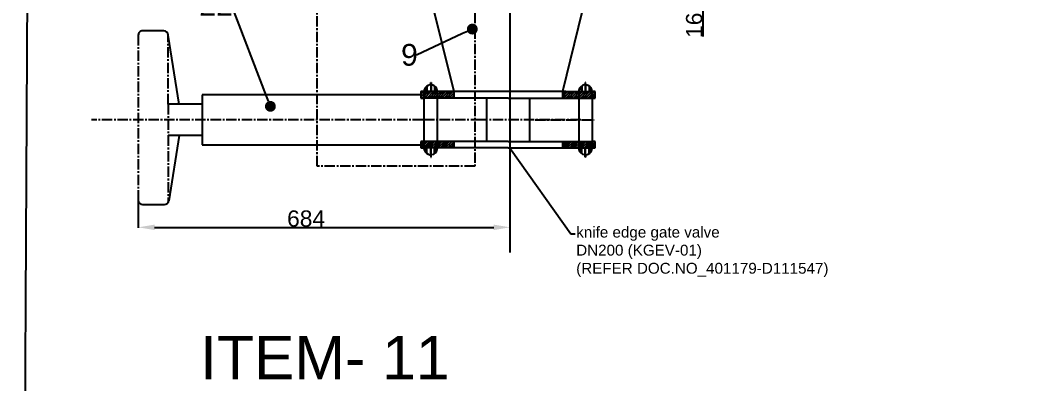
# Model space of a CAD drawing. Header units: millimetres. Extents: x 26210 to 45551, y 4625 to 8601.
# Drawn here: x 26210 to 28053, y 6567 to 7238 of the extents above; entities that cross this region are included whole.
import ezdxf
from ezdxf import colors
from ezdxf.entities.mleader import LeaderData, LeaderLine
from ezdxf.math import Vec2, Vec3

# ---------------------------------------------------------------- set-up
doc = ezdxf.new("R2010")
doc.units = ezdxf.units.MM
doc.linetypes.add('CENTER2', pattern=[28.575, 19.05, -3.175, 3.175, -3.175])
doc.styles.get("Standard").update_dxf_attribs({"font": 'arial.ttf'})
doc.dimstyles.new('ISO-25', dxfattribs={"dimtxt": 2.5, "dimasz": 2.5, "dimexe": 1.25, "dimexo": 0.625, "dimtad": 1, "dimdsep": 46, "dimtxsty": 'Standard', "dimcen": 2.5, "dimadec": 0, "dimazin": 0, "dimtfac": 1, "dimtmove": 0, "dimatfit": 3, "dimfxl": 1, "dimarcsym": 0})

# ---------------------------------------------------------------- blocks, each defined once
blk = doc.blocks.new('*U190')
at = {"color": 0, "linetype": 'CENTER2', "lineweight": -3, "transparency": 16777216}
blk.add_line((95.3, 0), (-95.3, 0), dxfattribs=at)
blk = doc.blocks.new('*U191')
at = {"color": 0, "linetype": 'CENTER2', "lineweight": -3, "transparency": 16777216}
blk.add_line((54.3, 0), (-54.3, 0), dxfattribs=at)
blk = doc.blocks.new('*U192')
at = {"color": 0, "linetype": 'CENTER2', "lineweight": -3, "transparency": 16777216}
blk.add_line((-54.3, 0), (54.3, 0), dxfattribs=at)
blk = doc.blocks.new('_Dot')
at = {"color": 0, "linetype": 'ByBlock', "lineweight": -2}
blk.add_line((-0.5, 0), (-1, 0), dxfattribs=at)
at = {"color": 0, "linetype": 'ByBlock', "lineweight": -3, "const_width": 0.5}
blk.add_lwpolyline([(-0.25, 0, 1), (0.25, 0, 1)], format="xyb", close=True, dxfattribs=at)
blk = doc.blocks.new('*U206')
at = {"color": 0, "linetype": 'CENTER2', "lineweight": -3, "transparency": 16777216}
blk.add_line((204.9, 0), (-405.1, 0), dxfattribs=at)
blk = doc.blocks.new('*D209')
at = {"color": 0, "lineweight": -2, "transparency": 16777216}
for p, q in [((27466.3, 7355), (27466.3, 7385)), ((27392.3, 7325), (27467.5, 7325)), ((27466.3, 7325), (27466.3, 7309)), ((27392.3, 7309), (27467.5, 7309)), ((27466.3, 7279), (27466.3, 7207.6))]:
    blk.add_line(p, q, dxfattribs=at)
at = {"color": 0, "lineweight": -3, "transparency": 16777216}
for points in [[(27461.3, 7355), (27471.3, 7355), (27466.3, 7325)], [(27461.3, 7279), (27471.3, 7279), (27466.3, 7309)]]:
    blk.add_solid(points, dxfattribs=at)
at = {"layer": 'Defpoints', "color": 0, "lineweight": -3, "transparency": 16777216}
for p in [(27391.7, 7325), (27391.7, 7309), (27466.3, 7309)]:
    blk.add_point(p, dxfattribs=at)
at = {"color": 0, "transparency": 16777216, "insert": (27450.3, 7228.3), "char_height": 30, "attachment_point": 5, "rotation": 90}
blk.add_mtext('16', dxfattribs=at)
blk = doc.blocks.new('*D212')
at = {"color": 0, "lineweight": -2, "transparency": 16777216}
for p, q in [((26427.2, 6905.4), (26427.2, 6854.7)), ((27111.2, 6905.4), (27111.2, 6854.7)), ((26457.2, 6855.9), (27081.2, 6855.9))]:
    blk.add_line(p, q, dxfattribs=at)
at = {"color": 0, "lineweight": -3, "transparency": 16777216}
for points in [[(26457.2, 6860.9), (26457.2, 6850.9), (26427.2, 6855.9)], [(27081.2, 6860.9), (27081.2, 6850.9), (27111.2, 6855.9)]]:
    blk.add_solid(points, dxfattribs=at)
at = {"layer": 'Defpoints', "color": 0, "lineweight": -3, "transparency": 16777216}
for p in [(26427.2, 6906), (27111.2, 6906), (27111.2, 6855.9)]:
    blk.add_point(p, dxfattribs=at)
at = {"color": 0, "transparency": 16777216, "insert": (26736, 6871.9), "char_height": 30, "attachment_point": 5}
blk.add_mtext('684', dxfattribs=at)

msp = doc.modelspace()

# ---------------------------------------------------------------- hatches: boundary and pattern name
at = {"linetype": 'Continuous', "lineweight": -3}
h = msp.add_hatch(dxfattribs=at)
h.set_pattern_fill('ANSI31', color=256, style=0)
h.set_pattern_definition([(45, (8226.15, 5222.2448), (-2.24506403, 2.24506403), [])])
h.paths.add_polyline_path([(27238.209, 7101.879, -0.08518389), (27237.497, 7106.024), (27214.051, 7106.024), (27213.884, 7106.024), (27207.653, 7106.024), (27207.653, 7094.193), (27238.209, 7094.193)])
h.paths.add_polyline_path([(27262.366, 7106.024), (27237.497, 7106.024, 0.08518389), (27238.209, 7101.879), (27238.209, 7094.193), (27262.366, 7094.193)])
h.paths.add_polyline_path([(27267.912, 7106.023), (27262.366, 7106.023), (27262.366, 7094.193), (27267.912, 7094.193)])
h.paths.add_polyline_path([(27238.209, 7013.949), (27207.653, 7013.949), (27207.653, 7002.119), (27237.497, 7002.119, -0.08515393), (27238.209, 7006.263)])
h.paths.add_polyline_path([(27262.366, 7013.949), (27238.209, 7013.949), (27238.209, 7006.263, 0.08515393), (27237.497, 7002.119), (27262.366, 7002.119)])
h.paths.add_polyline_path([(27267.912, 7013.949), (27262.366, 7013.949), (27262.366, 7002.119), (27267.912, 7002.119)])
h.paths.add_polyline_path([(26977.097, 7013.949), (26952.94, 7013.949), (26952.94, 7002.119), (26977.809, 7002.119, 0.08515393), (26977.097, 7006.263)])
h.paths.add_polyline_path([(26952.94, 7013.949), (26947.395, 7013.949), (26947.395, 7002.119), (26952.94, 7002.119)])
h.paths.add_polyline_path([(27007.653, 7013.949), (26977.097, 7013.949), (26977.097, 7006.263, -0.08515393), (26977.809, 7002.119), (27007.653, 7002.119)])
h.paths.add_polyline_path([(26977.097, 7101.879, 0.08518389), (26977.809, 7106.024), (26952.94, 7106.024), (26952.94, 7106.023), (26952.94, 7094.193), (26977.097, 7094.193)])
h.paths.add_polyline_path([(27007.653, 7106.024), (27001.255, 7106.024), (26977.809, 7106.024, -0.08518389), (26977.097, 7101.879), (26977.097, 7094.193), (27007.653, 7094.193)])
h.paths.add_polyline_path([(26952.94, 7106.023), (26947.395, 7106.023), (26947.395, 7094.193), (26952.94, 7094.193)])

# ---------------------------------------------------------------- linework, layer by layer
at = {"color": 0, "linetype": 'Continuous', "lineweight": -3}
for p, q in [((27111.153, 7325.024), (27111.153, 6809.467)), ((26957.653, 7309.024), (27007.653, 7106.024)), ((27257.653, 7309.024), (27207.653, 7106.024)), ((26474.129, 7218.094), (26435.153, 7218.094)), ((26502.196, 7083.153), (26482.129, 7210.094)), ((26965.374, 7118.459), (26965.374, 7122.898)), ((26965.374, 7122.898), (26965.882, 7122.898)), ((26965.374, 7118.459), (26965.374, 7106.024)), ((26965.882, 7122.898), (26965.882, 7118.448)), ((26965.882, 7118.448), (26965.882, 7106.024)), ((27249.932, 7122.898), (27249.425, 7122.898)), ((27249.425, 7122.898), (27249.425, 7118.448)), ((27249.425, 7118.448), (27249.425, 7106.024)), ((27249.932, 7118.459), (27249.932, 7122.898)), ((27249.932, 7118.459), (27249.932, 7106.024)), ((26947.395, 7100.108), (26544.677, 7100.108)), ((26544.677, 7100.108), (26544.677, 7008.034)), ((26952.94, 7106.023), (26947.395, 7106.023)), ((26947.395, 7106.023), (26947.395, 7094.193)), ((27001.255, 7106.024), (26952.94, 7106.024)), ((26952.94, 7106.024), (26952.94, 7002.119)), ((26956.954, 7115.174), (26956.954, 7106.024)), ((26958.393, 7116.314), (26958.393, 7106.024)), ((26958.393, 7116.314), (26958.393, 7106.024)), ((26972.169, 7116.438), (26972.169, 7106.024)), ((26973.398, 7115.524), (26973.398, 7106.024)), ((26977.097, 7101.879), (26977.097, 7006.263)), ((27207.653, 7106.024), (27007.653, 7106.024)), ((27007.653, 7106.024), (27007.653, 7094.193)), ((27207.653, 7106.024), (27207.653, 7094.193)), ((27213.884, 7106.024), (27262.366, 7106.024)), ((27214.051, 7106.024), (27262.366, 7106.024)), ((27238.209, 7101.879), (27238.209, 7006.263)), ((27241.908, 7115.524), (27241.908, 7106.024)), ((27243.137, 7116.438), (27243.137, 7106.024)), ((27256.913, 7116.314), (27256.913, 7106.024)), ((27256.913, 7116.314), (27256.913, 7106.024)), ((27258.352, 7115.174), (27258.352, 7106.024)), ((27262.366, 7106.024), (27262.366, 7002.119)), ((27267.912, 7106.023), (27262.367, 7106.023)), ((27267.912, 7094.193), (27267.912, 7106.023)), ((26544.677, 7083.153), (26482.129, 7083.153)), ((26947.395, 7094.193), (26952.939, 7094.193)), ((27068.263, 7094.193), (26952.94, 7094.193)), ((27147.043, 7094.193), (27262.366, 7094.193)), ((27262.366, 7094.193), (27267.912, 7094.193)), ((26544.677, 7024.988), (26482.129, 7024.988)), ((26502.196, 7024.988), (26483.197, 6904.798)), ((26544.677, 7008.034), (26947.394, 7008.034)), ((26952.94, 7013.949), (26947.395, 7013.949)), ((26947.395, 7013.949), (26947.395, 7002.119)), ((27068.263, 7013.949), (26952.94, 7013.949)), ((27007.653, 7013.949), (27007.653, 7002.119)), ((27147.043, 7013.949), (27262.366, 7013.949)), ((27207.653, 7013.949), (27207.653, 7002.119)), ((27267.912, 7013.949), (27262.367, 7013.949)), ((27267.912, 7002.119), (27267.912, 7013.949)), ((26947.395, 7002.119), (26952.939, 7002.119)), ((26956.95, 6992.969), (26956.951, 7002.118)), ((26958.389, 6991.829), (26958.39, 7002.118)), ((26958.389, 6991.829), (26958.39, 7002.118)), ((26965.37, 6989.683), (26965.371, 7002.118)), ((26965.374, 6989.683), (26965.374, 6985.244)), ((26965.878, 6989.694), (26965.878, 7002.118)), ((26965.886, 6985.244), (26965.886, 6989.694)), ((26972.165, 6991.704), (26972.166, 7002.117)), ((26973.394, 6992.618), (26973.395, 7002.117)), ((27241.912, 6992.618), (27241.911, 7002.117)), ((27243.141, 6991.704), (27243.14, 7002.117)), ((27249.42, 6985.244), (27249.421, 6989.694)), ((27249.429, 6989.694), (27249.428, 7002.118)), ((27249.932, 6989.683), (27249.932, 6985.244)), ((27249.936, 6989.683), (27249.935, 7002.118)), ((27256.917, 6991.829), (27256.917, 7002.118)), ((27256.917, 6991.829), (27256.917, 7002.118)), ((27258.356, 6992.969), (27258.355, 7002.118)), ((27262.367, 7002.119), (27267.912, 7002.119)), ((26965.374, 6985.244), (26965.886, 6985.244)), ((27249.932, 6985.244), (27249.42, 6985.244)), ((26435.153, 6898.047), (26475.295, 6898.047))]:
    msp.add_line(p, q, dxfattribs=at)
at = {"color": 0, "linetype": 'CENTER2', "lineweight": -3}
for p, q in [((26427.153, 7210.094), (26427.153, 6906.047)), ((26482.129, 7083.153), (26482.129, 7210.094)), ((26482.129, 7083.153), (26482.129, 7024.988)), ((26482.13, 7024.988), (26482.13, 6901.89))]:
    msp.add_line(p, q, dxfattribs=at)
at = {"linetype": 'Continuous', "lineweight": -3}
for p, q in [((27213.884, 7106.024), (27001.255, 7106.024)), ((27107.653, 7094.193), (27068.263, 7094.193)), ((27068.263, 7094.193), (27068.263, 7013.949)), ((27107.653, 7094.193), (27147.043, 7094.193)), ((27147.043, 7094.193), (27147.043, 7013.949)), ((27107.653, 7013.949), (27068.263, 7013.949)), ((27107.653, 7013.949), (27147.043, 7013.949)), ((27107.653, 7002.119), (26952.939, 7002.119)), ((27107.653, 7002.119), (27262.367, 7002.119))]:
    msp.add_line(p, q, dxfattribs=at)
at = {"color": 0, "linetype": 'Continuous', "lineweight": -3}
msp.add_lwpolyline([(26229.906, 8547.969), (35695.46, 8547.969), (35675.172, 4778.161), (26209.618, 4778.161)], close=True, dxfattribs=at)
at = {"color": 1, "linetype": 'CENTER2', "lineweight": -3}
msp.add_lwpolyline([(26756.119, 7422.533), (27046.329, 7422.533), (27046.329, 6968.742), (26756.119, 6968.742)], close=True, dxfattribs=at)
at = {"color": 0, "linetype": 'Continuous', "lineweight": -3}
for centre, radius, start, end in [((26435.153, 7210.094), 8, 90, 180.000062), ((26474.129, 7210.094), 8, 0, 90), ((26965.374, 7106.024), 12.435, 340.524307, 180), ((27249.932, 7106.024), 12.435, 0, 199.475693), ((26965.374, 7002.117), 12.435, 180, 19.475693), ((27249.932, 7002.117), 12.435, 160.524307, 0), ((26435.153, 6906.047), 8, 180.000062, 270), ((26475.295, 6906.047), 8, 270, 351.017299)]:
    msp.add_arc(centre, radius, start, end, dxfattribs=at)

# ---------------------------------------------------------------- block references
at = {"color": 2, "linetype": 'CENTER2', "lineweight": -3}
for name, p in [('*U206', (26746.036, 7054.071)), ('*U191', (27003.697, 7054.071)), ('*U190', (27146.29, 7054.071)), ('*U192', (27211.609, 7054.071))]:
    msp.add_blockref(name, p, dxfattribs=at)

# ---------------------------------------------------------------- texts
at = {"insert": (26540.677, 6655.932), "char_height": 80, "attachment_point": 1}
msp.add_mtext_dynamic_manual_height_columns('ITEM- 11', width=2477.14155, gutter_width=12.5, heights=[0], dxfattribs=at)

# ---------------------------------------------------------------- dimensions: what is measured, and where the dimension line sits
at = {"color": 4}
dim = msp.add_linear_dim(base=(27466.269, 7309.024), p1=(27391.653, 7325.024), p2=(27391.653, 7309.024), angle=90, dimstyle='ISO-25', override={"dimtxt": 30, "dimasz": 30}, dxfattribs=at)
dim.commit()
dim.dimension.update_dxf_attribs({"geometry": '*D209', "text_midpoint": (27450.326, 7228.334)})
dim = msp.add_linear_dim(base=(27111.153, 6855.922), p1=(26427.153, 6906.047), p2=(27111.153, 6906.047), dimstyle='ISO-25', override={"dimtxt": 30, "dimasz": 30}, dxfattribs=at)
dim.commit()
dim.dimension.update_dxf_attribs({"geometry": '*D212', "text_midpoint": (26735.992, 6855.922), "dimtype": 160})

# ---------------------------------------------------------------- leaders
at = {"color": 6, "linetype": 'Continuous', "lineweight": -3}
ml = msp.add_multileader_mtext('Standard', dxfattribs=at)
ml.set_content('22', color=1)
ml.set_leader_properties(color=3)
ml.set_arrow_properties(name='DOT')
ml.build(insert=Vec2(0, 0))
ml.multileader.update_dxf_attribs({"has_dogleg": 0, "arrow_head_size": 20})
ctx = ml.context
ctx.base_point, ctx.char_height, ctx.arrow_head_size, ctx.plane_origin = Vec3(26537.397, 7265.947), 40, 20, Vec3(26670.316, 7078.864)
notes = []
notes.append((ctx, [(0, (1, 1, 0), (26606.969, 7265.947), (-1, 0), 8, [(0, [(26670.316, 7078.864)], 0, [])])]))
ctx.mtext.insert, ctx.mtext.flow_direction = Vec3(26539.397, 7285.947), 5
ml = msp.add_multileader_mtext('Standard', dxfattribs=at)
ml.set_content('9', color=1)
ml.set_leader_properties(color=3)
ml.set_arrow_properties(name='DOT')
ml.build(insert=Vec2(0, 0))
ml.multileader.update_dxf_attribs({"has_dogleg": 0, "arrow_head_size": 20})
ctx = ml.context
ctx.base_point, ctx.char_height, ctx.arrow_head_size, ctx.plane_origin = Vec3(26908.697, 7173.501), 40, 20, Vec3(27041.858, 7221.265)
notes.append((ctx, [(0, (1, 1, 0), (26947, 7173.501), (-1, 0), 8, [(0, [(27041.858, 7221.265)], 0, [])])]))
ctx.mtext.insert, ctx.mtext.flow_direction = Vec3(26910.697, 7193.842), 5
ml = msp.add_multileader_mtext('Standard', dxfattribs=at)
ml.set_content('knife edge gate valve \\PDN200 (KGEV-01)\\P(REFER DOC.NO_401179-D111547)', color=6)
ml.set_leader_properties(color=3)
ml.set_arrow_properties(name='DOT')
ml.build(insert=Vec2(0, 0))
ctx = ml.context
ctx.base_point, ctx.char_height, ctx.plane_origin = Vec3(27231.073, 6844.234), 20, Vec3(27111.153, 7002.119)
notes.append((ctx, [(0, (1, 1, 0), (27223.073, 6844.234), (1, 0), 8, [(0, [(27111.153, 7002.119)], 0, [])])]))
ctx.mtext.insert, ctx.mtext.flow_direction = Vec3(27233.073, 6857.174), 5
for ctx, leaders in notes:
    for number, flags, end, landing, length, lines in leaders:
        leader = LeaderData()
        leader.index, (leader.has_last_leader_line, leader.has_dogleg_vector, leader.attachment_direction) = number, flags
        leader.last_leader_point, leader.dogleg_vector, leader.dogleg_length = Vec3(end), Vec3(landing), length
        for number, points, colour, breaks in lines:
            line = LeaderLine()
            line.index, line.vertices, line.color, line.breaks = number, Vec3.list(points), colors.encode_raw_color(colour), breaks
            leader.lines.append(line)
        ctx.leaders.append(leader)

doc.saveas('drawing.dxf')
